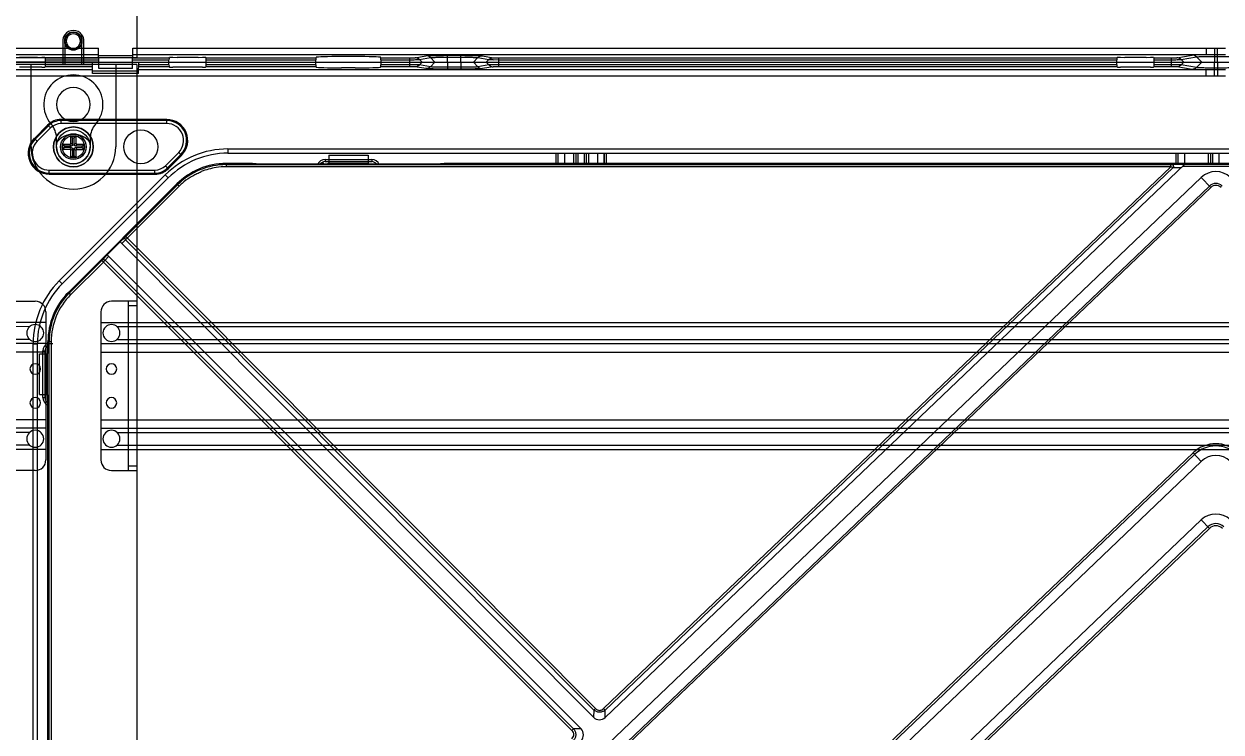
# Model space of a CAD drawing. Header units: millimetres. Extents: x 562 to 17351, y 2396 to 6995.
# Drawn here: x 12743.6 to 13026.5, y 5060.4 to 5227.8 of the extents above; entities that cross this region are included whole.
import ezdxf

# ---------------------------------------------------------------- set-up
doc = ezdxf.new("R2010")
doc.units = ezdxf.units.MM
doc.layers.add('02___PRT_ALL_AXES', color=7, linetype='Continuous')
doc.layers.add('1轮廓线', color=7, linetype='Continuous', lineweight=25)

# ---------------------------------------------------------------- blocks, each defined once
blk = doc.blocks.new('32211212')
at = {"color": 114, "linetype": 'Continuous', "lineweight": 25, "true_color": 0x139b48}
for p, q in [((3746.11, 2261.67), (3746.11, 2256.17)), ((3746.61, 2263.17), (3746.61, 2261.67)), ((3746.91, 2261.67), (3746.61, 2261.67)), ((3746.61, 2261.67), (3746.61, 2256.17)), ((3750.31, 2261.67), (3750.61, 2261.67)), ((3750.61, 2261.67), (3750.61, 2263.17)), ((3750.61, 2256.17), (3750.61, 2261.67)), ((3751.11, 2256.17), (3751.11, 2261.67)), ((3738.61, 2256.17), (3733.61, 2256.17)), ((3738.61, 2236.67), (3738.61, 2256.17)), ((3758.61, 2256.17), (3738.61, 2256.17)), ((3758.61, 2256.17), (3758.61, 2236.67)), ((3763.61, 2256.17), (3758.61, 2256.17)), ((3763.61, 2256.17), (3763.61, 2200.17)), ((3744.61, 2236.67), (3744.61, 2238.73)), ((3752.61, 2238.73), (3752.61, 2236.67)), ((3733.61, 2200.17), (3739.61, 2200.17)), ((3763.61, 2200.17), (3757.61, 2200.17)), ((3761.61, 2199.88), (3761.61, 2200.17)), ((3761.61, 2160.46), (3761.61, 2199.88)), ((3761.61, 2199.17), (3763.61, 2199.17)), ((3763.61, 2200.17), (3763.61, 2199.17)), ((3763.61, 2199.17), (3763.61, 2161.17)), ((3742.11, 2197.67), (3742.11, 2162.67)), ((3755.11, 2197.67), (3755.11, 2162.67)), ((3739.61, 2160.17), (3733.61, 2160.17)), ((3757.61, 2160.17), (3763.61, 2160.17)), ((3763.61, 2161.17), (3761.61, 2161.17)), ((3761.61, 2160.17), (3761.61, 2160.46)), ((3763.61, 2161.17), (3763.61, 2160.17)), ((3763.61, 2160.17), (3763.61, 1682.67))]:
    blk.add_line(p, q, dxfattribs=at)
at = {"color": 114, "linetype": 'Continuous', "true_color": 0x139b48}
for p, q in [((3742.11, 2195.17), (3692.11, 2195.17)), ((3755.11, 2195.17), (4282.11, 2195.17)), ((3742.11, 2190.17), (3692.11, 2190.17)), ((3755.11, 2190.17), (4282.11, 2190.17)), ((3742.11, 2188.17), (3692.11, 2188.17)), ((3755.11, 2188.17), (4282.11, 2188.17)), ((3742.11, 2172.17), (3692.11, 2172.17)), ((3742.11, 2170.17), (3692.11, 2170.17)), ((3755.11, 2172.17), (4282.11, 2172.17)), ((3755.11, 2170.17), (4282.11, 2170.17)), ((3742.11, 2165.17), (3692.11, 2165.17)), ((3755.11, 2165.17), (4282.11, 2165.17))]:
    blk.add_line(p, q, dxfattribs=at)
at = {"color": 114, "linetype": 'Continuous', "lineweight": 25, "true_color": 0x139b48}
for centre, radius, start, end in [((3748.61, 2261.67), 2.5, 36.8699, 143.1301), ((3748.61, 2261.67), 2, 0, 180), ((3748.61, 2261.67), 1.7, 0, 180), ((3748.61, 2261.67), 2.5, 143.1301, 180), ((3748.61, 2261.67), 2, 180, 0), ((3748.61, 2261.67), 1.7, 180, 0), ((3748.61, 2261.67), 2.5, 0, 36.8699), ((3748.61, 2246.67), 7, 318.5904, 221.4096), ((3748.61, 2246.67), 4, 0, 180), ((3748.61, 2246.67), 4, 180, 0), ((3739.61, 2238.73), 5, 0, 41.4096), ((3757.61, 2238.73), 5, 138.5904, 180), ((3748.61, 2234.67), 5, 36.8699, 143.1301), ((3748.61, 2236.67), 10, 180, 0), ((3748.61, 2236.67), 4, 180, 0), ((3739.61, 2197.67), 2.5, 0, 90), ((3757.61, 2197.67), 2.5, 90, 180), ((3739.61, 2192.67), 2, 0, 180), ((3739.61, 2192.67), 2, 180, 0), ((3757.61, 2192.67), 2, 0, 180), ((3757.61, 2192.67), 2, 180, 0), ((3739.61, 2184.17), 1.25, 0, 180), ((3739.61, 2184.17), 1.25, 180, 0), ((3757.61, 2184.17), 1.25, 0, 180), ((3757.61, 2184.17), 1.25, 180, 0), ((3739.61, 2176.17), 1.25, 0, 180), ((3739.61, 2176.17), 1.25, 180, 0), ((3757.61, 2176.17), 1.25, 0, 180), ((3757.61, 2176.17), 1.25, 180, 0), ((3739.61, 2167.67), 2, 0, 180), ((3739.61, 2167.67), 2, 180, 0), ((3757.61, 2167.67), 2, 0, 180), ((3757.61, 2167.67), 2, 180, 0), ((3739.61, 2162.67), 2.5, 270, 0), ((3757.61, 2162.67), 2.5, 180, 270)]:
    blk.add_arc(centre, radius, start, end, dxfattribs=at)
at = {"layer": '02___PRT_ALL_AXES', "color": 114, "linetype": 'Continuous', "true_color": 0x139b48}
for p, q in [((3738.14, 2194.17), (3699.13, 2194.13)), ((3759.08, 2194.17), (4278.14, 2194.17)), ((3738.14, 2191.17), (3698.96, 2191.06)), ((3759.08, 2191.17), (4278.14, 2191.17)), ((3738.14, 2169.17), (3698.97, 2169.27)), ((3759.08, 2169.17), (4278.14, 2169.17)), ((3738.14, 2166.17), (3699.07, 2166.16)), ((3759.08, 2166.17), (4278.14, 2166.17))]:
    blk.add_line(p, q, dxfattribs=at)
blk = doc.blocks.new('*U169')
blk.add_blockref('32211212', (-3997.61, -1923.42))
blk = doc.blocks.new('*U170')
at = {"color": 0, "linetype": 'ByBlock', "lineweight": -2, "transparency": 16777216}
blk.add_blockref('*U169', (600, 675), dxfattribs=at)
blk = doc.blocks.new('3333322311')
at = {"color": 114, "linetype": 'Continuous', "lineweight": 25, "true_color": 0x139b48}
for p, q in [((3805.14, 4129.42), (3805.14, 3888.42)), ((3805.14, 3888.42), (3775.14, 3888.42))]:
    blk.add_line(p, q, dxfattribs=at)
for start, end in [(0, 180), (180, 0)]:
    blk.add_arc((3790.14, 3892.42), 2.1, start, end, dxfattribs=at)
blk = doc.blocks.new('*U171')
blk.add_blockref('3333322311', (-4039.14, -4060.42))
blk = doc.blocks.new('*U172')
at = {"color": 0, "linetype": 'ByBlock', "lineweight": -2, "transparency": 16777216}
blk.add_blockref('*U171', (600, 0), dxfattribs=at)
blk = doc.blocks.new('DASFASFASEFWE')
at = {"color": 7, "linetype": 'Continuous'}
for p, q in [((-76.28, 3535.07), (-76.28, 3533.19)), ((-76.28, 3535.07), (-67.01, 3535.07)), ((-67.01, 3535.07), (-67.01, 3533.19)), ((-100.52, 3533.07), (-100.52, 3532.31)), ((-95.06, 3533.07), (-100.52, 3533.07)), ((-100.52, 3532.81), (122.71, 3532.81)), ((122.71, 3532.31), (-100.52, 3532.31)), ((-94.21, 3533.01), (-94.26, 3533.03)), ((-93.41, 3532.97), (-77.56, 3532.97)), ((-76.28, 3533.19), (-76.57, 3533.02)), ((-76.28, 3533.19), (-67.01, 3533.19)), ((-67.01, 3533.19), (-66.73, 3533.02)), ((-65.73, 3532.97), (-49.88, 3532.97)), ((-49.06, 3533.01), (-49.06, 3533.03)), ((164.94, 3533.07), (-48.24, 3533.07)), ((122.71, 3532.31), (-11.33, 3404.27)), ((125.91, 3532.88), (-10.95, 3402.14)), ((123.3, 3532.11), (-10.95, 3403.87)), ((122.71, 3532.31), (122.71, 3532.81)), ((125.91, 3532.88), (123.11, 3532.81)), ((123.3, 3532.11), (125.16, 3532.16)), ((141.31, 3532.39), (125.4, 3532.39)), ((125.92, 3532.89), (140.78, 3532.89)), ((-112.19, 3528.24), (-137.81, 3502.61)), ((-124.25, 3515.81), (-112, 3528.05)), ((-111.65, 3527.7), (-112.19, 3528.24)), ((129.9, 3529.77), (-12.06, 3394.16)), ((-5.74, 3396.34), (131.83, 3527.76)), ((132.13, 3527.43), (129.9, 3529.77)), ((-123.9, 3515.45), (-111.65, 3527.7)), ((-5.43, 3396.02), (132.13, 3527.43)), ((-128.66, 3511.47), (-125.56, 3514.57)), ((-124.46, 3515.6), (-125.56, 3514.57)), ((-13.71, 3402.18), (-125.56, 3514.57)), ((-125.2, 3514.21), (-124.29, 3515.06)), ((-13.66, 3403.9), (-124.29, 3515.06)), ((-13.27, 3404.29), (-124.25, 3515.81)), ((-128.66, 3511.47), (-129.7, 3510.36)), ((-128.3, 3511.11), (-129.16, 3510.2)), ((-128.66, 3511.47), (-16.66, 3399.47)), ((-137.63, 3502.43), (-129.9, 3510.16)), ((-137.28, 3502.07), (-129.54, 3509.8)), ((-129.9, 3510.16), (-18.82, 3399.08)), ((-129.16, 3510.2), (-18.43, 3399.47)), ((-137.81, 3502.61), (-137.28, 3502.07)), ((-144.65, 3478.52), (-144.65, 3488.13)), ((-144.65, 3488.13), (-142.76, 3488.13)), ((-142.76, 3488.13), (-142.65, 3488.32)), ((-142.76, 3478.52), (-142.76, 3488.13)), ((-142.65, 3488.32), (-142.65, 3490.95)), ((-141.88, 3490.95), (-142.65, 3490.95)), ((-142.38, 3285.7), (-142.38, 3490.95)), ((-141.88, 3490.95), (-141.88, 3285.7)), ((-144.65, 3478.52), (-142.76, 3478.52)), ((-142.65, 3478.32), (-142.76, 3478.52)), ((-142.65, 3298.32), (-142.65, 3478.32)), ((22.26, 3359.84), (129.9, 3462.67)), ((127.98, 3464.68), (24.63, 3365.95)), ((128.34, 3464.31), (24.99, 3365.59)), ((129.9, 3462.67), (127.98, 3464.68)), ((129.9, 3448.84), (32.56, 3355.86)), ((131.82, 3446.84), (129.9, 3448.84)), ((38.2, 3358.12), (131.46, 3447.21)), ((38.56, 3357.75), (131.82, 3446.84)), ((-13.66, 3403.9), (-13.71, 3402.18)), ((-13.66, 3403.9), (-13.27, 3404.29)), ((-11.33, 3404.27), (-10.95, 3403.87)), ((-10.95, 3402.14), (-10.95, 3403.87)), ((-18.82, 3399.08), (-18.43, 3399.47)), ((-16.66, 3399.47), (-18.43, 3399.47))]:
    blk.add_line(p, q, dxfattribs=at)
for centre, radius, start, end in [((-100.52, 3516.57), 16.5, 90, 135), ((-100.52, 3516.57), 16.24, 90, 135), ((-100.5, 3516.58), 15.73, 98.7741, 112.058), ((-100.54, 3516.61), 15.7, 89.9391, 98.6629), ((122.73, 3549.74), 16.93, 269.9336, 271.3081), ((133.35, 3526.16), 5, 46.3103, 133.6897), ((-99.71, 3515.67), 16.95, 131.5688, 134.7692), ((-100.53, 3516.61), 15.7, 122.8137, 131.6157), ((133.35, 3526.16), 2.21, 46.3103, 133.6897), ((133.35, 3526.16), 1.76, 46.3103, 133.6897), ((-145.84, 3537.4), 31.04, 313.9644, 314.9885), ((-151.48, 3531.78), 31.05, 314.9427, 315.9664), ((-126.15, 3490.95), 16.5, 135, 180), ((-126.15, 3490.95), 16.24, 135, 180), ((-126.15, 3490.95), 15.74, 135, 180), ((133.35, 3459.06), 7.78, 46.3103, 133.6897), ((133.35, 3459.06), 7.26, 46.3103, 133.6897), ((133.35, 3459.06), 5, 46.3103, 133.6897), ((133.35, 3445.23), 5, 46.3103, 133.6897), ((133.35, 3445.23), 2.74, 46.3103, 133.6897), ((133.35, 3445.23), 2.22, 46.3103, 133.6897), ((-12.31, 3403.61), 2, 225.6781, 312.8736), ((-18.1, 3398.08), 2, 314.5414, 44.1483)]:
    blk.add_arc(centre, radius, start, end, dxfattribs=at)
for centre, start_param, end_param in [((-77.56, 3533.02), -1.570796, -0.087266), ((-65.73, 3533.02), -3.054326, -1.570796)]:
    blk.add_ellipse(centre, major_axis=(1, 0), ratio=0.052408, start_param=start_param, end_param=end_param, dxfattribs=at)
for points, knots in [([(-109.04, 3529.81), (-108.83, 3529.94), (-108.3, 3530.26), (-107.43, 3530.72), (-106.75, 3531.02), (-106.41, 3531.16)], [0, 0, 0, 0, 0.250016, 0.625009, 1, 1, 1, 1]), ([(-94.26, 3533.03), (-94.26, 3533.04), (-94.27, 3533.04), (-94.29, 3533.04), (-94.31, 3533.05), (-94.35, 3533.05), (-94.42, 3533.06), (-94.52, 3533.06), (-94.64, 3533.07), (-94.77, 3533.07), (-94.91, 3533.07), (-95.01, 3533.07), (-95.06, 3533.07)], [0, 0, 0, 0, 0.013233, 0.034581, 0.063978, 0.101221, 0.198262, 0.32283, 0.470646, 0.637144, 0.816056, 1, 1, 1, 1]), ([(-93.41, 3532.97), (-93.46, 3532.97), (-93.56, 3532.97), (-93.7, 3532.97), (-93.83, 3532.97), (-93.95, 3532.98), (-94.05, 3532.98), (-94.12, 3532.99), (-94.16, 3532.99), (-94.18, 3533), (-94.2, 3533), (-94.21, 3533), (-94.21, 3533.01)], [0, 0, 0, 0, 0.183944, 0.362856, 0.529354, 0.67717, 0.801738, 0.898779, 0.936022, 0.965419, 0.986767, 1, 1, 1, 1]), ([(-49.08, 3533.01), (-49.09, 3533), (-49.1, 3533), (-49.11, 3533), (-49.14, 3532.99), (-49.18, 3532.99), (-49.25, 3532.98), (-49.35, 3532.98), (-49.46, 3532.97), (-49.59, 3532.97), (-49.73, 3532.97), (-49.83, 3532.97), (-49.88, 3532.97)], [0, 0, 0, 0, 0.013233, 0.034581, 0.063978, 0.101221, 0.198262, 0.32283, 0.470646, 0.637144, 0.816056, 1, 1, 1, 1]), ([(-48.24, 3533.07), (-48.29, 3533.07), (-48.38, 3533.07), (-48.53, 3533.07), (-48.66, 3533.07), (-48.77, 3533.06), (-48.87, 3533.06), (-48.94, 3533.05), (-48.98, 3533.05), (-49.01, 3533.04), (-49.02, 3533.04), (-49.03, 3533.04), (-49.04, 3533.03)], [0, 0, 0, 0, 0.183944, 0.362856, 0.529354, 0.67717, 0.801738, 0.898779, 0.936022, 0.965419, 0.986767, 1, 1, 1, 1]), ([(122.71, 3532.31), (122.76, 3532.29), (122.96, 3532.23), (123.16, 3532.16), (123.3, 3532.11)], [0, 0, 0, 0, 0.261002, 1, 1, 1, 1]), ([(123.11, 3532.81), (123.13, 3532.81), (123.16, 3532.8), (123.21, 3532.75), (123.25, 3532.67), (123.28, 3532.57), (123.31, 3532.46), (123.32, 3532.3), (123.32, 3532.19), (123.3, 3532.11)], [0, 0, 0, 0, 0.061411, 0.143838, 0.255547, 0.393768, 0.550762, 0.712724, 1, 1, 1, 1]), ([(-124.45, 3515.61), (-124.46, 3515.6), (-124.48, 3515.57), (-124.49, 3515.51), (-124.49, 3515.44), (-124.47, 3515.34), (-124.41, 3515.21), (-124.33, 3515.11), (-124.29, 3515.06)], [0, 0, 0, 0, 0.088133, 0.185141, 0.294006, 0.415867, 0.694274, 1, 1, 1, 1]), ([(-124.25, 3515.81), (-124.27, 3515.79), (-124.34, 3515.72), (-124.41, 3515.65), (-124.46, 3515.6)], [0, 0, 0, 0, 0.266382, 1, 1, 1, 1]), ([(-129.7, 3510.36), (-129.72, 3510.34), (-129.78, 3510.27), (-129.85, 3510.21), (-129.9, 3510.16)], [0, 0, 0, 0, 0.230584, 1, 1, 1, 1]), ([(-129.7, 3510.36), (-129.68, 3510.38), (-129.62, 3510.4), (-129.53, 3510.4), (-129.46, 3510.39), (-129.38, 3510.35), (-129.27, 3510.3), (-129.2, 3510.24), (-129.16, 3510.2)], [0, 0, 0, 0, 0.178318, 0.288924, 0.414114, 0.553562, 0.702575, 1, 1, 1, 1]), ([(-10.95, 3403.87), (-11.04, 3403.8), (-11.25, 3403.66), (-11.59, 3403.51), (-11.94, 3403.41), (-12.31, 3403.39), (-12.68, 3403.42), (-13.03, 3403.53), (-13.37, 3403.69), (-13.57, 3403.83), (-13.66, 3403.9)], [0, 0, 0, 0, 0.124642, 0.249822, 0.374754, 0.499929, 0.625324, 0.750512, 0.875528, 1, 1, 1, 1]), ([(-13.27, 3404.29), (-13.21, 3404.23), (-13.07, 3404.11), (-12.76, 3403.9), (-12.4, 3403.8), (-12.03, 3403.85), (-11.68, 3403.97), (-11.46, 3404.14), (-11.33, 3404.27)], [0, 0, 0, 0, 0.125159, 0.250372, 0.499699, 0.624886, 0.750502, 1, 1, 1, 1]), ([(-18.84, 3397.09), (-18.7, 3397.22), (-18.46, 3397.52), (-18.32, 3397.99), (-18.37, 3398.36), (-18.5, 3398.72), (-18.68, 3398.94), (-18.82, 3399.08)], [0, 0, 0, 0, 0.24974, 0.49918, 0.62445, 0.750299, 1, 1, 1, 1]), ([(-18.43, 3399.47), (-18.27, 3399.27), (-18.08, 3398.94), (-17.94, 3398.45), (-17.91, 3398.08), (-17.95, 3397.7), (-18.1, 3397.22), (-18.3, 3396.89), (-18.46, 3396.69)], [0, 0, 0, 0, 0.249436, 0.374674, 0.499993, 0.625311, 0.75055, 1, 1, 1, 1])]:
    blk.add_open_spline(points, degree=3, knots=knots, dxfattribs=at)
blk = doc.blocks.new('32332232')
at = {"color": 7, "linetype": 'Continuous'}
for p, q in [((3526.86, 1992.7), (4126.86, 1992.7)), ((3550.23, 1991.65), (3550.11, 1991.53)), ((3561.38, 1991.65), (3550.23, 1991.65)), ((3550.26, 1992.09), (3550.28, 1992.7)), ((3561.37, 1992.09), (3550.26, 1992.09)), ((3561.42, 1990.06), (3561.36, 1992.7)), ((3572.29, 1990.06), (3572.36, 1992.7)), ((3579.48, 1991.65), (3572.33, 1991.65)), ((3579.45, 1992.09), (3572.34, 1992.09)), ((3579.45, 1992.09), (3579.43, 1992.7)), ((3579.61, 1991.53), (3579.48, 1991.65)), ((3588.23, 1991.65), (3588.11, 1991.53)), ((3614.17, 1991.65), (3588.23, 1991.65)), ((3588.26, 1992.09), (3588.28, 1992.7)), ((3614.15, 1992.09), (3588.26, 1992.09)), ((3614.15, 1992.09), (3614.14, 1992.7)), ((3614.17, 1991.65), (3614.25, 1991.52)), ((3629.54, 1991.65), (3629.46, 1991.52)), ((3636.34, 1991.65), (3629.54, 1991.65)), ((3629.56, 1992.09), (3629.57, 1992.7)), ((3636.34, 1992.09), (3629.56, 1992.09)), ((3636.34, 1991.65), (3636.34, 1992.7)), ((3637.68, 1992.09), (3636.34, 1992.09)), ((3640.19, 1991.18), (3637.62, 1991.63)), ((3638.5, 1992.07), (3638.02, 1992.08)), ((3638.67, 1992.06), (3638.5, 1992.07)), ((3638.67, 1992.06), (3639.29, 1992.7)), ((3641.23, 1991.62), (3638.67, 1992.06)), ((3642.3, 1992.7), (3641.23, 1991.62)), ((3645.25, 1992.7), (3645.25, 1991.06)), ((3648.46, 1992.7), (3648.46, 1991.06)), ((3651.41, 1992.7), (3652.48, 1991.62)), ((3655.04, 1992.06), (3652.48, 1991.62)), ((3656.09, 1991.63), (3653.52, 1991.18)), ((3655.04, 1992.06), (3654.42, 1992.7)), ((3657.37, 1991.65), (3657.37, 1992.7)), ((3803.45, 1992.09), (3657.37, 1992.09)), ((3803.48, 1991.65), (3657.37, 1991.65)), ((3803.45, 1992.09), (3803.43, 1992.7)), ((3803.61, 1991.53), (3803.48, 1991.65)), ((3812.23, 1991.65), (3812.11, 1991.53)), ((3816.34, 1991.65), (3812.23, 1991.65)), ((3812.26, 1992.09), (3812.28, 1992.7)), ((3816.34, 1992.09), (3812.26, 1992.09)), ((3816.34, 1991.65), (3816.34, 1992.7)), ((3817.68, 1992.09), (3816.34, 1992.09)), ((3821.24, 1990.99), (3817.62, 1991.63)), ((3818.5, 1992.07), (3818.02, 1992.08)), ((3818.67, 1992.06), (3818.5, 1992.07)), ((3818.67, 1992.06), (3819.29, 1992.7)), ((3822.29, 1991.43), (3818.67, 1992.06)), ((3823.53, 1992.7), (3822.29, 1991.43)), ((3826.49, 1989.41), (3826.49, 1992.7)), ((3827.22, 1992.7), (3827.22, 1989.41)), ((3561.4, 1990.88), (3540.35, 1990.88)), ((3824.55, 1989.38), (3540.35, 1989.38)), ((3548.35, 1991.55), (3544.17, 1991.55)), ((3549.38, 1991.53), (3548.36, 1991.55)), ((3549.38, 1991.53), (3550.11, 1991.53)), ((3561.41, 1990.68), (3572.3, 1990.68)), ((3572.29, 1990.06), (3561.42, 1990.06)), ((3824.55, 1990.88), (3572.31, 1990.88)), ((3579.61, 1991.53), (3580.33, 1991.53)), ((3581.36, 1991.55), (3580.33, 1991.53)), ((3586.35, 1991.55), (3581.36, 1991.55)), ((3587.38, 1991.53), (3586.36, 1991.55)), ((3587.38, 1991.53), (3588.11, 1991.53)), ((3623.46, 1991.37), (3620.25, 1991.37)), ((3648.46, 1991.5), (3645.25, 1991.5)), ((3648.46, 1991.06), (3645.25, 1991.06)), ((3803.61, 1991.53), (3804.33, 1991.53)), ((3805.36, 1991.55), (3804.33, 1991.53)), ((3810.35, 1991.55), (3805.36, 1991.55)), ((3811.38, 1991.53), (3810.36, 1991.55)), ((3811.38, 1991.53), (3812.11, 1991.53)), ((3826.49, 1990.89), (3824.55, 1990.88)), ((3824.55, 1989.38), (3824.55, 1990.88)), ((3826.49, 1989.41), (3824.55, 1989.38)), ((3827.22, 1991.31), (3826.49, 1991.31)), ((3827.22, 1990.89), (3826.49, 1990.89)), ((3827.22, 1989.41), (3826.49, 1989.41)), ((3829.16, 1990.88), (3827.22, 1990.89)), ((3829.16, 1989.38), (3827.22, 1989.41)), ((3550.78, 1977.86), (3547.64, 1974.71)), ((3550.96, 1977.67), (3547.82, 1974.53)), ((3551.47, 1977.17), (3550.78, 1977.86)), ((3553.94, 1978.2), (3553.94, 1979.16)), ((3578.92, 1979.16), (3553.94, 1979.16)), ((3578.92, 1978.91), (3553.94, 1978.91)), ((3578.92, 1978.2), (3553.94, 1978.2)), ((3578.92, 1978.2), (3578.92, 1979.16)), ((3548.32, 1974.03), (3547.64, 1974.71)), ((3551.47, 1977.17), (3548.32, 1974.03)), ((3593.4, 1972.2), (3593.4, 1971.2)), ((3593.4, 1972.2), (4060.31, 1972.2)), ((3578.6, 1968.22), (3581.75, 1971.37)), ((3579.11, 1967.72), (3582.25, 1970.87)), ((3579.29, 1967.54), (3582.43, 1970.69)), ((3582.43, 1970.69), (3581.75, 1971.37)), ((3593.4, 1971.2), (4060.31, 1971.2)), ((3616.36, 1969.69), (3616.36, 1969.2)), ((3616.36, 1969.69), (3627.36, 1969.69)), ((3616.36, 1969.2), (3627.36, 1969.2)), ((3627.36, 1969.69), (3627.36, 1969.2)), ((3670.87, 1971.2), (3670.87, 1968.54)), ((3671.37, 1971.2), (3671.37, 1968.54)), ((3671.46, 1968.54), (3671.46, 1971.2)), ((3672.96, 1971.2), (3672.96, 1968.54)), ((3675.04, 1971.2), (3675.04, 1968.54)), ((3675.59, 1971.2), (3675.59, 1968.54)), ((3676.09, 1971.2), (3676.09, 1968.54)), ((3677.62, 1968.54), (3677.62, 1971.2)), ((3678.12, 1968.54), (3678.12, 1971.2)), ((3678.68, 1968.54), (3678.68, 1971.2)), ((3680.75, 1971.2), (3680.75, 1968.54)), ((3682.25, 1971.2), (3682.25, 1968.54)), ((3682.34, 1968.54), (3682.34, 1971.2)), ((3682.84, 1968.54), (3682.84, 1971.2)), ((3817.37, 1971.2), (3817.37, 1968.7)), ((3817.87, 1971.2), (3817.87, 1968.7)), ((3817.96, 1968.7), (3817.96, 1971.2)), ((3819.46, 1971.2), (3819.46, 1968.7)), ((3551.15, 1966.23), (3551.15, 1967.2)), ((3551.15, 1967.2), (3576.13, 1967.2)), ((3551.15, 1966.49), (3576.13, 1966.49)), ((3551.15, 1966.23), (3576.13, 1966.23)), ((3576.13, 1966.23), (3576.13, 1967.2)), ((3579.29, 1967.54), (3578.6, 1968.22)), ((3616.03, 1968.75), (3615.29, 1968.75)), ((3616.03, 1968.75), (3616.03, 1968.54)), ((3553.51, 1941), (3578.55, 1966.05)), ((3554.21, 1940.3), (3579.25, 1965.34)), ((3578.55, 1966.05), (3579.25, 1965.34)), ((3553.51, 1941), (3554.21, 1940.3)), ((3547.36, 1721.74), (3547.36, 1926.16)), ((3547.36, 1926.16), (3548.36, 1926.16)), ((3548.36, 1721.74), (3548.36, 1926.16)), ((3549.66, 1913.45), (3549.66, 1924.45)), ((3549.66, 1924.45), (3550.16, 1924.45)), ((3550.16, 1913.45), (3550.16, 1924.45)), ((3551.97, 1926.16), (3550.86, 1926.16)), ((3549.66, 1913.45), (3550.16, 1913.45)), ((3540.35, 1658.51), (3562.77, 1658.51)), ((3562.86, 1653.7), (3562.77, 1658.51)), ((3570.86, 1653.7), (3570.94, 1658.51)), ((3570.94, 1658.51), (3824.55, 1658.51)), ((3824.55, 1658.51), (3824.55, 1657.01)), ((3824.55, 1658.51), (3826.49, 1658.49)), ((3826.49, 1658.49), (3827.22, 1658.49)), ((3826.49, 1658.49), (3826.49, 1655.2)), ((3827.22, 1658.49), (3829.16, 1658.51)), ((3827.22, 1655.2), (3827.22, 1658.49)), ((3562.83, 1655.2), (3526.86, 1655.2)), ((3540.35, 1657.01), (3562.8, 1657.01)), ((3548.35, 1656.34), (3544.17, 1656.34)), ((3548.36, 1656.34), (3549.38, 1656.37)), ((3549.38, 1656.37), (3550.11, 1656.37)), ((3550.11, 1656.37), (3550.23, 1656.24)), ((3550.23, 1656.24), (3562.81, 1656.24)), ((3550.28, 1655.2), (3550.26, 1655.8)), ((3550.26, 1655.8), (3562.82, 1655.8)), ((3570.91, 1656.7), (3562.8, 1656.7)), ((3570.88, 1655.2), (4082.83, 1655.2)), ((3570.89, 1655.8), (3579.45, 1655.8)), ((3570.9, 1656.24), (3579.48, 1656.24)), ((3570.91, 1657.01), (3824.55, 1657.01)), ((3579.43, 1655.2), (3579.45, 1655.8)), ((3579.48, 1656.24), (3579.61, 1656.37)), ((3579.61, 1656.37), (3580.33, 1656.37)), ((3580.33, 1656.37), (3581.36, 1656.34)), ((3586.35, 1656.34), (3581.36, 1656.34)), ((3586.36, 1656.34), (3587.38, 1656.37)), ((3587.38, 1656.37), (3588.11, 1656.37)), ((3588.11, 1656.37), (3588.23, 1656.24)), ((3588.23, 1656.24), (3614.17, 1656.24)), ((3588.28, 1655.2), (3588.26, 1655.8)), ((3588.26, 1655.8), (3614.15, 1655.8)), ((3614.14, 1655.2), (3614.15, 1655.8)), ((3614.17, 1656.24), (3614.25, 1656.37)), ((3623.46, 1656.52), (3620.25, 1656.52)), ((3629.54, 1656.24), (3629.46, 1656.37)), ((3629.54, 1656.24), (3636.34, 1656.24)), ((3629.57, 1655.2), (3629.56, 1655.8)), ((3629.56, 1655.8), (3636.34, 1655.8)), ((3636.34, 1655.2), (3636.34, 1656.24)), ((3637.62, 1656.27), (3640.19, 1656.72)), ((3638.67, 1655.83), (3641.23, 1656.28)), ((3639.29, 1655.2), (3638.67, 1655.83)), ((3641.23, 1656.28), (3642.3, 1655.2)), ((3645.25, 1655.2), (3645.25, 1656.83)), ((3645.25, 1656.83), (3648.46, 1656.83)), ((3645.25, 1656.39), (3648.46, 1656.39)), ((3648.46, 1655.2), (3648.46, 1656.83)), ((3652.48, 1656.28), (3651.41, 1655.2)), ((3652.48, 1656.28), (3655.04, 1655.83)), ((3653.52, 1656.72), (3656.09, 1656.27)), ((3654.42, 1655.2), (3655.04, 1655.83)), ((3655.04, 1655.83), (3655.22, 1655.82)), ((3655.22, 1655.82), (3655.77, 1655.81)), ((3656.04, 1655.81), (3657.37, 1655.8)), ((3657.37, 1655.2), (3657.37, 1656.24)), ((3657.37, 1656.24), (3803.48, 1656.24)), ((3657.37, 1655.8), (3803.45, 1655.8)), ((3803.43, 1655.2), (3803.45, 1655.8)), ((3803.48, 1656.24), (3803.61, 1656.37)), ((3803.61, 1656.37), (3804.33, 1656.37)), ((3804.33, 1656.37), (3805.36, 1656.34)), ((3810.35, 1656.34), (3805.36, 1656.34)), ((3810.36, 1656.34), (3811.38, 1656.37)), ((3811.38, 1656.37), (3812.11, 1656.37)), ((3812.11, 1656.37), (3812.23, 1656.24)), ((3812.23, 1656.24), (3816.34, 1656.24)), ((3812.26, 1655.8), (3816.34, 1655.8)), ((3812.28, 1655.2), (3812.26, 1655.8)), ((3816.34, 1655.2), (3816.34, 1656.24)), ((3817.62, 1656.27), (3821.24, 1656.9)), ((3818.67, 1655.83), (3822.29, 1656.46)), ((3819.29, 1655.2), (3818.67, 1655.83)), ((3822.29, 1656.46), (3823.53, 1655.2)), ((3824.55, 1657.01), (3826.49, 1657)), ((3826.49, 1657), (3827.22, 1657)), ((3826.49, 1656.58), (3827.22, 1656.58)), ((3827.22, 1657), (3829.16, 1657.01)), ((3570.86, 1653.7), (3562.86, 1653.7))]:
    blk.add_line(p, q, dxfattribs=at)
at = {"color": 6, "linetype": 'Continuous'}
for radius in [4, 3, 2.63]:
    blk.add_circle((3556.86, 1972.7), radius, dxfattribs=at)
at = {"color": 7, "linetype": 'Continuous'}
blk.add_circle((3572.8, 1972.7), 4, dxfattribs=at)
for centre, radius, start, end in [((3636.99, 1922.69), 69.4, 89.1517, 89.4306), ((3637.6, 1993.12), 1.5, 305.2639, 310.202), ((3637.61, 1993.12), 1.49, 310.1986, 315.1715), ((3656.1, 1993.12), 1.49, 224.8285, 229.8014), ((3656.11, 1993.12), 1.5, 229.798, 234.7361), ((3656.8, 1915.83), 76.26, 90.5915, 90.7607), ((3657.21, 1872.74), 119.35, 90.2589, 90.5754), ((3657.36, 1839.32), 152.77, 89.997, 90.261), ((3816.99, 1922.69), 69.4, 89.1517, 89.4306), ((3817.6, 1993.12), 1.5, 305.2639, 310.202), ((3817.61, 1993.12), 1.49, 310.1986, 315.1715), ((3553.94, 1974.7), 4.47, 90, 135), ((3553.94, 1974.7), 4.21, 90, 135), ((3553.94, 1974.7), 3.5, 90, 135), ((3578.92, 1974.2), 4.97, 315, 90), ((3578.92, 1974.2), 4.71, 315, 90), ((3578.92, 1974.2), 4, 315, 90), ((3551.15, 1971.2), 4.97, 135, 270), ((3551.15, 1971.2), 4.71, 135, 270), ((3551.15, 1971.2), 4, 135, 270), ((3593.4, 1951.2), 21, 90, 135), ((3593.4, 1951.2), 20, 90, 135), ((3616.36, 1967.7), 1.99, 90, 154.9348), ((3616.36, 1967.7), 1.5, 90, 145.7348), ((3627.36, 1967.7), 1.99, 25.0651, 90), ((3627.36, 1967.7), 1.5, 34.2651, 90), ((3576.13, 1970.7), 3.5, 270, 315), ((3576.13, 1970.7), 4.21, 270, 315), ((3576.13, 1970.7), 4.47, 270, 315), ((3568.36, 1926.16), 21, 135, 180), ((3568.36, 1926.16), 20, 135, 180), ((3551.66, 1924.45), 1.99, 113.5785, 180), ((3551.66, 1924.45), 1.5, 122.2987, 180), ((3551.66, 1913.45), 1.99, 180, 247.4975), ((3551.66, 1913.45), 1.5, 180, 239.9978), ((3636.35, 1808.4), 152.6, 269.9969, 270.2641), ((3636.5, 1775.24), 119.44, 270.2624, 270.5696), ((3636.93, 1730.46), 74.66, 270.5821, 270.7941), ((3637.6, 1654.77), 1.5, 49.798, 54.7361), ((3637.61, 1654.78), 1.49, 44.8285, 49.8014), ((3656.1, 1654.78), 1.49, 130.1986, 135.1715), ((3656.11, 1654.77), 1.5, 125.2639, 130.202), ((3656.8, 1732.58), 76.78, 269.2277, 269.4281), ((3816.35, 1808.4), 152.6, 269.9969, 270.2641), ((3816.5, 1775.24), 119.44, 270.2624, 270.5696), ((3816.93, 1730.46), 74.66, 270.5821, 270.7941), ((3817.6, 1654.77), 1.5, 49.798, 54.7361), ((3817.61, 1654.78), 1.49, 44.8285, 49.8014)]:
    blk.add_arc(centre, radius, start, end, dxfattribs=at)
for centre, major_axis, ratio, start_param, end_param in [((3550.23, 1993.15), (0, 1.5), 0.026186, 3.167773, 3.926991), ((3579.48, 1993.15), (0, 1.5), 0.026186, 2.356194, 3.115413), ((3588.23, 1993.15), (0, 1.5), 0.026186, 3.167773, 3.926991), ((3614.17, 1993.15), (0, 1.5), 0.017455, 2.356194, 3.115413), ((3629.54, 1993.15), (0, 1.5), 0.017455, 3.167773, 3.926991), ((3803.48, 1993.15), (0, 1.5), 0.026186, 2.356194, 3.115413), ((3812.23, 1993.15), (0, 1.5), 0.026186, 3.167773, 3.926991), ((3620.25, 1991.53), (6, 0), 0.026186, -3.124139, -1.570796), ((3623.46, 1991.53), (6, 0), 0.026186, -1.570796, -0.017453), ((3550.23, 1654.74), (0, 1.5), 0.026186, 5.497787, 6.257005), ((3579.48, 1654.74), (0, 1.5), 0.026186, 6.309365, 7.068583), ((3588.23, 1654.74), (0, 1.5), 0.026186, 5.497787, 6.257005), ((3614.17, 1654.74), (0, 1.5), 0.017455, 6.309365, 7.068583), ((3620.25, 1656.37), (6, 0), 0.026186, 1.570796, 3.124139), ((3623.46, 1656.37), (6, 0), 0.026186, 0.017453, 1.570796), ((3629.54, 1654.74), (0, 1.5), 0.017455, 5.497787, 6.257005), ((3803.48, 1654.74), (0, 1.5), 0.026186, 6.309365, 7.068583), ((3812.23, 1654.74), (0, 1.5), 0.026186, 5.497787, 6.257005)]:
    blk.add_ellipse(centre, major_axis=major_axis, ratio=ratio, start_param=start_param, end_param=end_param, dxfattribs=at)
for points, knots in [([(3637.62, 1991.63), (3637.58, 1991.63), (3637.43, 1991.64), (3637, 1991.65), (3636.62, 1991.65), (3636.34, 1991.65)], [0, 0, 0, 0, 0.114769, 0.339939, 1, 1, 1, 1]), ([(3645.25, 1991.5), (3644.78, 1991.5), (3643.89, 1991.51), (3642.7, 1991.52), (3641.84, 1991.57), (3641.38, 1991.58), (3641.23, 1991.62)], [0, 0, 0, 0, 0.353016, 0.661577, 0.886579, 1, 1, 1, 1]), ([(3652.48, 1991.62), (3652.33, 1991.58), (3651.87, 1991.57), (3651.01, 1991.52), (3649.82, 1991.51), (3648.93, 1991.5), (3648.46, 1991.5)], [0, 0, 0, 0, 0.113669, 0.338816, 0.647221, 1, 1, 1, 1]), ([(3655.78, 1992.08), (3655.69, 1992.08), (3655.45, 1992.08), (3655.2, 1992.08), (3655.04, 1992.06)], [0, 0, 0, 0, 0.363394, 1, 1, 1, 1]), ([(3657.37, 1991.65), (3657.09, 1991.65), (3656.71, 1991.65), (3656.28, 1991.64), (3656.13, 1991.63), (3656.09, 1991.63)], [0, 0, 0, 0, 0.659412, 0.884919, 1, 1, 1, 1]), ([(3817.62, 1991.63), (3817.58, 1991.63), (3817.43, 1991.64), (3817, 1991.65), (3816.62, 1991.65), (3816.34, 1991.65)], [0, 0, 0, 0, 0.114769, 0.339939, 1, 1, 1, 1]), ([(3645.25, 1991.06), (3644.66, 1991.06), (3643.54, 1991.07), (3642.05, 1991.09), (3640.96, 1991.13), (3640.38, 1991.14), (3640.19, 1991.18)], [0, 0, 0, 0, 0.351849, 0.659801, 0.88516, 1, 1, 1, 1]), ([(3653.52, 1991.18), (3653.33, 1991.14), (3652.75, 1991.13), (3651.66, 1991.09), (3650.17, 1991.07), (3649.05, 1991.06), (3648.46, 1991.06)], [0, 0, 0, 0, 0.115088, 0.340589, 0.648385, 1, 1, 1, 1]), ([(3826.49, 1991.31), (3825.99, 1991.31), (3825.06, 1991.32), (3823.82, 1991.34), (3822.92, 1991.38), (3822.44, 1991.4), (3822.29, 1991.43)], [0, 0, 0, 0, 0.353384, 0.661778, 0.886596, 1, 1, 1, 1]), ([(3831.42, 1991.43), (3831.27, 1991.4), (3830.79, 1991.38), (3829.89, 1991.34), (3828.64, 1991.32), (3827.72, 1991.31), (3827.22, 1991.31)], [0, 0, 0, 0, 0.113734, 0.338899, 0.647276, 1, 1, 1, 1]), ([(3636.34, 1656.24), (3636.62, 1656.24), (3637, 1656.24), (3637.43, 1656.26), (3637.58, 1656.26), (3637.62, 1656.27)], [0, 0, 0, 0, 0.659742, 0.885071, 1, 1, 1, 1]), ([(3637.97, 1655.81), (3638.05, 1655.81), (3638.29, 1655.82), (3638.52, 1655.82), (3638.67, 1655.83)], [0, 0, 0, 0, 0.362864, 1, 1, 1, 1]), ([(3640.19, 1656.72), (3640.38, 1656.75), (3640.96, 1656.77), (3642.05, 1656.81), (3643.54, 1656.82), (3644.66, 1656.83), (3645.25, 1656.83)], [0, 0, 0, 0, 0.115122, 0.340656, 0.648444, 1, 1, 1, 1]), ([(3641.23, 1656.28), (3641.38, 1656.31), (3641.84, 1656.33), (3642.7, 1656.37), (3643.89, 1656.39), (3644.78, 1656.39), (3645.25, 1656.39)], [0, 0, 0, 0, 0.113703, 0.338882, 0.647279, 1, 1, 1, 1]), ([(3648.46, 1656.83), (3649.05, 1656.83), (3650.17, 1656.82), (3651.66, 1656.81), (3652.76, 1656.77), (3653.33, 1656.75), (3653.52, 1656.72)], [0, 0, 0, 0, 0.35233, 0.660132, 0.885264, 1, 1, 1, 1]), ([(3648.46, 1656.39), (3648.93, 1656.39), (3649.82, 1656.39), (3651.01, 1656.37), (3651.87, 1656.33), (3652.33, 1656.31), (3652.48, 1656.28)], [0, 0, 0, 0, 0.353505, 0.661912, 0.886683, 1, 1, 1, 1]), ([(3656.09, 1656.27), (3656.13, 1656.26), (3656.28, 1656.26), (3656.71, 1656.24), (3657.09, 1656.24), (3657.37, 1656.24)], [0, 0, 0, 0, 0.114888, 0.340273, 1, 1, 1, 1]), ([(3816.34, 1656.24), (3816.62, 1656.24), (3817, 1656.24), (3817.43, 1656.26), (3817.58, 1656.26), (3817.62, 1656.27)], [0, 0, 0, 0, 0.659742, 0.885071, 1, 1, 1, 1]), ([(3817.97, 1655.81), (3818.05, 1655.81), (3818.29, 1655.82), (3818.52, 1655.82), (3818.67, 1655.83)], [0, 0, 0, 0, 0.362864, 1, 1, 1, 1]), ([(3822.29, 1656.46), (3822.44, 1656.5), (3822.92, 1656.51), (3823.82, 1656.56), (3825.07, 1656.57), (3825.99, 1656.58), (3826.49, 1656.58)], [0, 0, 0, 0, 0.113769, 0.338969, 0.647338, 1, 1, 1, 1]), ([(3827.22, 1656.58), (3827.72, 1656.58), (3828.65, 1656.57), (3829.89, 1656.56), (3830.79, 1656.51), (3831.27, 1656.5), (3831.42, 1656.46)], [0, 0, 0, 0, 0.353355, 0.661753, 0.886585, 1, 1, 1, 1])]:
    blk.add_open_spline(points, degree=3, knots=knots, dxfattribs=at)
for points in [[(3638.47, 1991.9), (3638.23, 1991.73), (3637.92, 1991.63), (3637.62, 1991.63)], [(3641.23, 1991.62), (3640.97, 1991.35), (3640.57, 1991.18), (3640.19, 1991.18)], [(3652.48, 1991.62), (3652.74, 1991.35), (3653.14, 1991.18), (3653.52, 1991.18)], [(3655.24, 1991.9), (3655.48, 1991.73), (3655.79, 1991.63), (3656.09, 1991.63)], [(3818.47, 1991.9), (3818.23, 1991.73), (3817.92, 1991.63), (3817.62, 1991.63)], [(3822.29, 1991.43), (3822.02, 1991.16), (3821.62, 1990.99), (3821.24, 1990.99)], [(3638.47, 1656), (3638.23, 1656.17), (3637.92, 1656.27), (3637.62, 1656.27)], [(3641.23, 1656.28), (3640.97, 1656.55), (3640.57, 1656.72), (3640.19, 1656.72)], [(3652.48, 1656.28), (3652.74, 1656.55), (3653.14, 1656.72), (3653.52, 1656.72)], [(3655.24, 1656), (3655.48, 1656.17), (3655.79, 1656.27), (3656.09, 1656.27)], [(3818.47, 1656), (3818.23, 1656.17), (3817.92, 1656.27), (3817.62, 1656.27)], [(3822.29, 1656.46), (3822.02, 1656.73), (3821.62, 1656.9), (3821.24, 1656.9)]]:
    blk.add_open_spline(points, degree=3, dxfattribs=at)
at = {"layer": '02___PRT_ALL_AXES', "color": 7, "linetype": 'Continuous'}
for p, q in [((3825.04, 1971.2), (3825.04, 1968.7)), ((3825.59, 1971.2), (3825.59, 1968.7)), ((3826.09, 1971.2), (3826.09, 1968.7)), ((3827.62, 1968.7), (3827.62, 1971.2))]:
    blk.add_line(p, q, dxfattribs=at)
blk.add_blockref('DASFASFASEFWE', (3693.5, -1564.32))
blk = doc.blocks.new('*U166')
blk.add_blockref('32332232', (-3826.86, -1827.7))
blk = doc.blocks.new('*U167')
at = {"color": 0, "linetype": 'ByBlock', "lineweight": -2, "transparency": 16777216}
for p in [(600, 1350), (600, 1012.5)]:
    blk.add_blockref('*U166', p, dxfattribs=at)
blk = doc.blocks.new('21212121')
at = {"layer": '1轮廓线', "color": 4, "linetype": 'Continuous', "lineweight": 25}
for p, q in [((11578.04, 1949.57), (11578.45, 1949.17)), ((11578.04, 1947.96), (11578.04, 1949.57)), ((11578.04, 1949.57), (11579.24, 1949.57)), ((11578.45, 1949.17), (11578.84, 1949.17)), ((11578.45, 1947.56), (11578.45, 1949.17)), ((11579.24, 1949.57), (11578.84, 1949.17)), ((11578.84, 1947.56), (11578.84, 1949.17)), ((11579.24, 1949.57), (11579.24, 1947.96)), ((11576.14, 1947.67), (11576.55, 1947.27)), ((11576.14, 1946.47), (11576.14, 1947.67)), ((11576.14, 1947.67), (11577.75, 1947.67)), ((11576.14, 1946.47), (11576.55, 1946.88)), ((11577.75, 1946.47), (11576.14, 1946.47)), ((11576.55, 1947.27), (11576.55, 1946.88)), ((11578.16, 1947.27), (11576.55, 1947.27)), ((11578.16, 1946.88), (11576.55, 1946.88)), ((11578.45, 1946.59), (11578.45, 1944.98)), ((11578.84, 1944.98), (11578.84, 1946.59)), ((11580.74, 1947.27), (11579.13, 1947.27)), ((11579.13, 1946.88), (11580.74, 1946.88)), ((11579.53, 1947.67), (11581.14, 1947.67)), ((11579.53, 1946.47), (11581.14, 1946.47)), ((11581.14, 1947.67), (11580.74, 1947.27)), ((11580.74, 1946.88), (11580.74, 1947.27)), ((11581.14, 1946.47), (11580.74, 1946.88)), ((11581.14, 1947.67), (11581.14, 1946.47)), ((11578.04, 1944.57), (11578.04, 1946.18)), ((11578.04, 1944.57), (11578.45, 1944.98)), ((11579.24, 1944.57), (11578.04, 1944.57)), ((11578.45, 1944.98), (11578.84, 1944.98)), ((11579.24, 1944.57), (11578.84, 1944.98)), ((11579.24, 1946.18), (11579.24, 1944.57))]:
    blk.add_line(p, q, dxfattribs=at)
at = {"layer": '1轮廓线', "color": 4, "linetype": 'Continuous', "lineweight": 13}
for p, q in [((11577.75, 1947.67), (11578.16, 1947.27)), ((11577.75, 1946.47), (11578.16, 1946.88)), ((11578.04, 1947.96), (11578.45, 1947.56)), ((11578.04, 1946.18), (11578.45, 1946.59)), ((11579.24, 1947.96), (11578.84, 1947.56)), ((11579.24, 1946.18), (11578.84, 1946.59)), ((11579.53, 1947.67), (11579.13, 1947.27)), ((11579.53, 1946.47), (11579.13, 1946.88))]:
    blk.add_line(p, q, dxfattribs=at)
at = {"layer": '1轮廓线', "color": 4, "linetype": 'Continuous', "lineweight": 25}
for radius in [4.7, 3]:
    blk.add_circle((11578.64, 1947.07), radius, dxfattribs=at)
for start, end in [(0, 180), (180, 0)]:
    blk.add_arc((11578.64, 1947.07), 4.7, start, end, dxfattribs=at)
for points in [[(11577.75, 1947.67), (11577.82, 1947.67), (11577.87, 1947.7), (11577.92, 1947.72), (11577.96, 1947.76), (11578, 1947.79), (11578.02, 1947.84), (11578.04, 1947.9), (11578.04, 1947.96)], [(11578.04, 1946.18), (11578.04, 1946.25), (11578.02, 1946.3), (11578, 1946.35), (11577.96, 1946.39), (11577.92, 1946.43), (11577.87, 1946.45), (11577.82, 1946.47), (11577.75, 1946.47)], [(11578.45, 1947.56), (11578.45, 1947.5), (11578.42, 1947.44), (11578.4, 1947.39), (11578.36, 1947.36), (11578.33, 1947.32), (11578.28, 1947.3), (11578.22, 1947.27), (11578.16, 1947.27)], [(11578.16, 1946.88), (11578.22, 1946.88), (11578.28, 1946.85), (11578.32, 1946.83), (11578.36, 1946.79), (11578.4, 1946.76), (11578.42, 1946.71), (11578.45, 1946.65), (11578.45, 1946.59)], [(11579.13, 1947.27), (11579.07, 1947.27), (11579.01, 1947.3), (11578.96, 1947.32), (11578.92, 1947.36), (11578.89, 1947.39), (11578.87, 1947.44), (11578.84, 1947.5), (11578.84, 1947.56)], [(11578.84, 1946.59), (11578.84, 1946.65), (11578.87, 1946.71), (11578.89, 1946.75), (11578.92, 1946.79), (11578.96, 1946.83), (11579.01, 1946.85), (11579.07, 1946.88), (11579.13, 1946.88)], [(11579.24, 1947.96), (11579.24, 1947.9), (11579.27, 1947.84), (11579.29, 1947.79), (11579.33, 1947.76), (11579.36, 1947.72), (11579.41, 1947.7), (11579.47, 1947.67), (11579.53, 1947.67)], [(11579.53, 1946.47), (11579.47, 1946.47), (11579.41, 1946.45), (11579.36, 1946.43), (11579.33, 1946.39), (11579.29, 1946.35), (11579.27, 1946.3), (11579.24, 1946.25), (11579.24, 1946.18)]]:
    blk.add_open_spline(points, degree=2, knots=[0, 0, 0, 0.25, 0.25, 0.5, 0.5, 0.75, 0.75, 1, 1, 1], dxfattribs=at)

msp = doc.modelspace()

# ---------------------------------------------------------------- block references
for name, p in [('*U167', (12425.3161, 4041.2169)), ('*U172', (12404.3161, 5391.7169)), ('*U170', (12404.3161, 4210.4669)), ('21212121', (1176.673, 3251.6436))]:
    msp.add_blockref(name, p)

doc.saveas('drawing.dxf')
